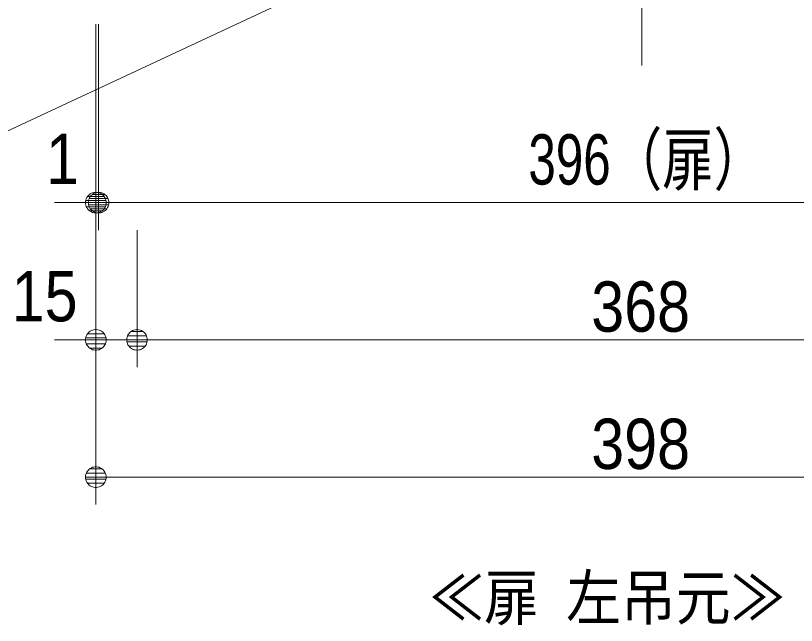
# Model space of a CAD drawing. Units: millimetres, scale not verified. Extents: x -3031 to 3031, y -1522 to 1522.
# Drawn here: x -2471 to -2186.5, y -1129 to -906.9 of the extents above; entities that cross this region are included whole.
import ezdxf
from ezdxf.enums import TextEntityAlignment as Align

# ---------------------------------------------------------------- set-up
doc = ezdxf.new("R2010")
doc.units = ezdxf.units.MM
doc.header["$LTSCALE"] = 10
doc.linetypes.add('CHAIN2', pattern=[12, 9, -1, 1, -1])
for name, color, linetype, lineweight in [('0-1_5ボウル・キャビネット', 7, 'Continuous', 9), ('0-2_2寸法-1', 7, 'Continuous', 9), ('0-3_0', 7, 'Continuous', 9), ('0-4_2寸法-3', 7, 'Continuous', 9), ('0-6_2寸法-2', 7, 'Continuous', 9)]:
    doc.layers.add(name, color=color, linetype=linetype, lineweight=lineweight)
doc.styles.add('ＭＳ ゴシック', font='')
doc.styles.add('ＭＳ Ｐゴシック', font='')
doc.styles.get('ＭＳ ゴシック').set_extended_font_data('MS Gothic')
doc.styles.get('ＭＳ Ｐゴシック').set_extended_font_data('MS PGothic')

# ---------------------------------------------------------------- blocks, each defined once
blk = doc.blocks.new('_Dot')
at = {"layer": '0-3_0'}
for p, q in [((-5, 0), (-10, 0)), ((4.89, 1), (-4.89, 1)), ((3.99, 3), (-3.99, 3)), ((4.58, -1.99), (-4.58, -1.99)), ((3, -3.99), (-3, -3.99))]:
    blk.add_line(p, q, dxfattribs=at)
for points in [[(5, 0), (4.96, 0.63), (4.84, 1.24), (4.65, 1.84), (4.38, 2.41), (4.05, 2.94), (3.64, 3.42), (3.19, 3.85), (2.68, 4.22), (2.13, 4.52), (1.55, 4.76), (0.94, 4.91), (0.31, 4.99), (-0.31, 4.99), (-0.94, 4.91), (-1.55, 4.76), (-2.13, 4.52), (-2.68, 4.22), (-3.19, 3.85), (-3.64, 3.42), (-4.05, 2.94), (-4.38, 2.41), (-4.65, 1.84), (-4.84, 1.24), (-4.96, 0.63), (-5, 0), (0, 0)], [(-5, 0), (-4.96, -0.63), (-4.84, -1.24), (-4.65, -1.84), (-4.38, -2.41), (-4.05, -2.94), (-3.64, -3.42), (-3.19, -3.85), (-2.68, -4.22), (-2.13, -4.52), (-1.55, -4.76), (-0.94, -4.91), (-0.31, -4.99), (0.31, -4.99), (0.94, -4.91), (1.55, -4.76), (2.13, -4.52), (2.68, -4.22), (3.19, -3.85), (3.64, -3.42), (4.05, -2.94), (4.38, -2.41), (4.65, -1.84), (4.84, -1.24), (4.96, -0.63), (5, 0), (0, 0)]]:
    blk.add_lwpolyline(points, close=True, dxfattribs=at)

msp = doc.modelspace()

# ---------------------------------------------------------------- linework, layer by layer
at = {"layer": '0-1_5ボウル・キャビネット', "linetype": 'CHAIN2'}
msp.add_line((-2242.75, 84), (-2242.75, -925), dxfattribs=at)
at = {"layer": '0-2_2寸法-1'}
for p, q in [((-2440.75, -910), (-2440.75, -985)), ((-2433.25, -975), (-2052.25, -975)), ((-2426.75, -985), (-2426.75, -1035)), ((-2419.25, -1025), (-2066.25, -1025)), ((-2441.75, -1035), (-2441.75, -1085)), ((-2434.25, -1075), (-2051.25, -1075))]:
    msp.add_line(p, q, dxfattribs=at)
at = {"layer": '0-4_2寸法-3'}
msp.add_lwpolyline([(-2801.81, -952.46), (-2481.75, -952.46), (-2272.75, -855)], dxfattribs=at)
at = {"layer": '0-6_2寸法-2'}
for p, q in [((-2441.75, -910), (-2441.75, -985)), ((-2440.75, -910), (-2440.75, -985)), ((-2449.25, -975), (-2456.76, -975)), ((-2440.75, -975), (-2441.75, -975)), ((-2433.25, -975), (-2425.74, -975)), ((-2441.75, -985), (-2441.75, -1035)), ((-2426.75, -985), (-2426.75, -1035)), ((-2449.25, -1025), (-2456.76, -1025)), ((-2426.75, -1025), (-2441.75, -1025)), ((-2419.25, -1025), (-2411.74, -1025))]:
    msp.add_line(p, q, dxfattribs=at)

# ---------------------------------------------------------------- block references
at = {"layer": '0-2_2寸法-1', "xscale": 0.7503418, "yscale": 0.7503418, "rotation": 180}
for p in [(-2440.75, -975), (-2426.75, -1025), (-2441.75, -1075)]:
    msp.add_blockref('_Dot', p, dxfattribs=at)
at = {"layer": '0-6_2寸法-2', "xscale": 0.7503418, "yscale": 0.7503418}
for p in [(-2441.75, -975), (-2441.75, -1025)]:
    msp.add_blockref('_Dot', p, dxfattribs=at)
at = {"layer": '0-6_2寸法-2', "xscale": 0.7503418, "yscale": 0.7503418, "rotation": 180}
for p in [(-2440.75, -975), (-2426.75, -1025)]:
    msp.add_blockref('_Dot', p, dxfattribs=at)

# ---------------------------------------------------------------- texts
at = {"layer": '0-2_2寸法-1', "style": 'ＭＳ Ｐゴシック'}
for s, width, p in [('396（扉）', 0.75, (-2284.15, -973.92)), ('368', 0.9, (-2261.24, -1027.53)), ('398', 0.9, (-2261.24, -1077.53))]:
    msp.add_text(s, height=18.33, dxfattribs=dict(at, width=width)).set_placement(p, align=Align.BOTTOM_LEFT)
at = {"layer": '0-4_2寸法-3', "style": 'ＭＳ ゴシック', "width": 0.9}
msp.add_text('≪扉 左吊元≫', height=16.27, dxfattribs=at).set_placement((-2320.23, -1131.89), align=Align.BOTTOM_LEFT)
at = {"layer": '0-6_2寸法-2', "style": 'ＭＳ Ｐゴシック', "width": 0.9}
for s, p in [('1', (-2459.88, -973.76)), ('15', (-2472.41, -1023.76))]:
    msp.add_text(s, height=18.33, dxfattribs=at).set_placement(p, align=Align.BOTTOM_LEFT)

doc.saveas('drawing.dxf')
